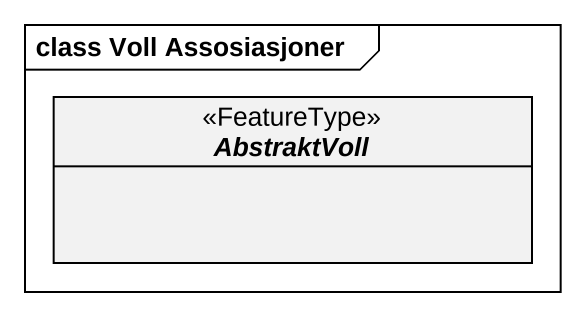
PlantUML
@startuml
mainframe class Voll Assosiasjoner
hide circle
hide empty members
abstract class AbstraktVoll <<FeatureType>>
@enduml
